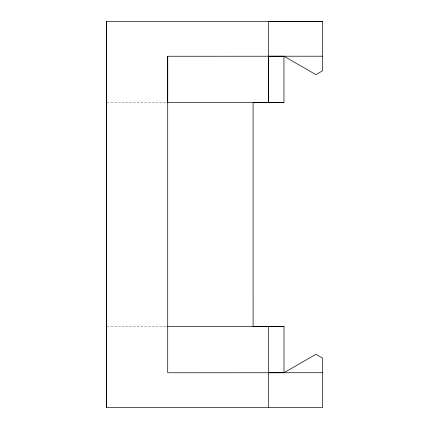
<?xml version="1.0" encoding="UTF-8"?>
<svg xmlns="http://www.w3.org/2000/svg" width="429" height="429" viewBox="0 0 429 429"><rect width="100%" height="100%" fill="white"/><g stroke="black" fill="none" stroke-linecap="round" stroke-linejoin="round"><path stroke-width="0.32" stroke-dasharray="2.15 1.61" d="M107.073 102.563L167.047 102.574M107.078 326.458L167.053 326.453"/><path stroke-width="0.64" d="M167.712 102.574L167.712 56.253L322.565 56.204M268.554 372.753L283.998 372.731L315.942 354.29L322.603 358.167L322.603 407.512L106.424 407.534L106.397 21.536L322.56 21.45L322.565 70.769L315.905 74.646L283.96 56.204L283.96 102.526L167.353 102.563M283.96 56.204L268.522 56.226L268.522 102.574L268.516 21.455L322.56 21.45M167.369 326.448L283.998 326.41L283.998 372.731M283.96 102.526L253.078 102.531L253.105 326.442L283.998 326.41M322.603 372.731L167.723 372.774L167.718 56.258M268.554 407.523L268.549 326.442M106.413 21.52L106.435 407.55"/></g></svg>
